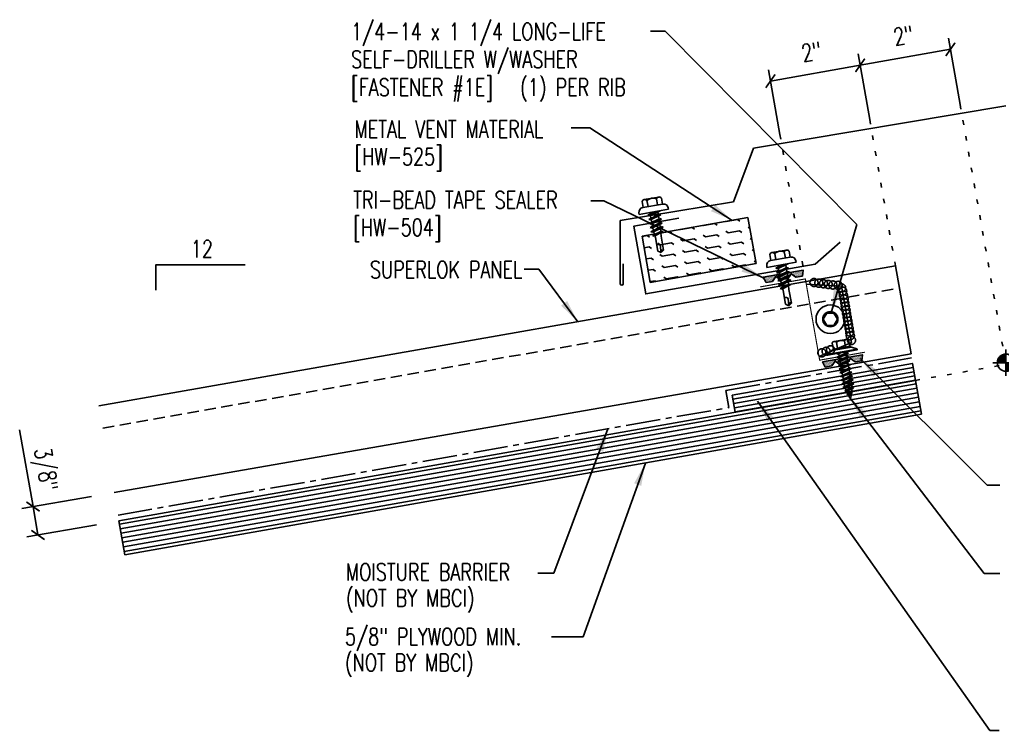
# Model space of a CAD drawing. Header units: inches. Extents: x -1.2 to 40.1, y 14.7 to 45.7.
# Drawn here: x -1.23 to 20.2, y 15.6 to 31.09 of the extents above; entities that cross this region are included whole.
import ezdxf
from ezdxf.enums import TextEntityAlignment as Align

# ---------------------------------------------------------------- set-up
doc = ezdxf.new("R2010")
doc.units = ezdxf.units.IN
doc.header["$MEASUREMENT"] = 0
for name, pattern in [('CENTER2', [1.125, 0.75, -0.125, 0.125, -0.125]), ('DASH2', [0.1875, 0.125, -0.0625]), ('DOT', [0.25, 0, -0.25])]:
    doc.linetypes.add(name, pattern=pattern)
for name, color, linetype in [('BARRIER', 253, 'CENTER2'), ('CLO', 3, 'Continuous'), ('DIM', 2, 'Continuous'), ('FASTENER', 9, 'Continuous'), ('MARK', 1, 'Continuous'), ('PANEL', 11, 'Continuous'), ('SEALANT', 253, 'CENTER2'), ('SECTION', 11, 'Continuous'), ('TAPE', 8, 'Continuous'), ('TEXT', 2, 'Continuous'), ('THERMAL', 251, 'Continuous'), ('TRIM', 6, 'Continuous'), ('wood', 3, 'Continuous')]:
    doc.layers.add(name, color=color, linetype=linetype)
doc.styles.add('TEXT', font='SIMPLEX', dxfattribs={"width": 0.75, "height": 6})
doc.styles.add('TEXT1', font='ROMANS.shx', dxfattribs={"width": 0.75, "height": 0.375})
doc.dimstyles.new('DETAIL$7', dxfattribs={"dimscale": 4, "dimtxt": 6, "dimasz": 0.125, "dimexe": 0.0625, "dimexo": 0.125, "dimgap": 0.0625, "dimtad": 1, "dimdec": 5, "dimzin": 3, "dimdsep": 46, "dimlunit": 4, "dimtxsty": 'TEXT', "dimblk": 'ARCHTICK', "dimcen": 0.0625, "dimclrd": 7, "dimclre": 7, "dimclrt": 2, "dimadec": 0, "dimazin": 0, "dimtfac": 0.666667, "dimtdec": 5, "dimtmove": 0, "dimatfit": 3, "dimfxl": 0, "dimfrac": 2, "dimtolj": 1, "dimtzin": 3, "dimarcsym": 0})

# ---------------------------------------------------------------- blocks, each defined once
blk = doc.blocks.new('*X4')
at = {"color": 0}
for p, q in [((-0.434, 0.135), (-0.434, 0.135)), ((-0.434, 0.123), (-0.434, 0.123)), ((-0.422, 0.141), (-0.422, 0.141)), ((-0.422, 0.129), (-0.422, 0.129)), ((-0.422, 0.117), (-0.422, 0.117)), ((-0.422, 0.105), (-0.422, 0.105)), ((-0.422, 0.094), (-0.422, 0.094)), ((-0.422, 0.082), (-0.422, 0.082)), ((-0.41, 0.135), (-0.41, 0.135)), ((-0.41, 0.123), (-0.41, 0.123)), ((-0.41, 0.111), (-0.41, 0.111)), ((-0.41, 0.1), (-0.41, 0.1)), ((-0.41, 0.088), (-0.41, 0.088)), ((-0.41, 0.076), (-0.41, 0.076)), ((-0.41, 0.064), (-0.41, 0.064)), ((-0.41, 0.053), (-0.41, 0.053)), ((-0.41, 0.041), (-0.41, 0.041)), ((-0.398, 0.141), (-0.398, 0.141)), ((-0.398, 0.129), (-0.398, 0.129)), ((-0.398, 0.117), (-0.398, 0.117)), ((-0.398, 0.105), (-0.398, 0.105)), ((-0.398, 0.094), (-0.398, 0.094)), ((-0.398, 0.082), (-0.398, 0.082)), ((-0.398, 0.07), (-0.398, 0.07)), ((-0.398, 0.059), (-0.398, 0.059)), ((-0.398, 0.047), (-0.398, 0.047)), ((-0.398, 0.035), (-0.398, 0.035)), ((-0.398, 0.023), (-0.398, 0.023)), ((-0.387, 0.135), (-0.387, 0.135)), ((-0.387, 0.123), (-0.387, 0.123)), ((-0.387, 0.111), (-0.387, 0.111)), ((-0.387, 0.1), (-0.387, 0.1)), ((-0.387, 0.088), (-0.387, 0.088)), ((-0.387, 0.076), (-0.387, 0.076)), ((-0.387, 0.064), (-0.387, 0.064)), ((-0.387, 0.053), (-0.387, 0.053)), ((-0.387, 0.041), (-0.387, 0.041)), ((-0.387, 0.029), (-0.387, 0.029)), ((-0.375, 0.141), (-0.375, 0.141)), ((-0.375, 0.129), (-0.375, 0.129)), ((-0.375, 0.117), (-0.375, 0.117)), ((-0.375, 0.105), (-0.375, 0.105)), ((-0.375, 0.094), (-0.375, 0.094)), ((-0.375, 0.082), (-0.375, 0.082)), ((-0.375, 0.07), (-0.375, 0.07)), ((-0.375, 0.059), (-0.375, 0.059)), ((-0.375, 0.047), (-0.375, 0.047)), ((-0.375, 0.035), (-0.375, 0.035)), ((-0.375, 0.023), (-0.375, 0.023)), ((-0.363, 0.135), (-0.363, 0.135)), ((-0.363, 0.123), (-0.363, 0.123)), ((-0.363, 0.111), (-0.363, 0.111)), ((-0.363, 0.1), (-0.363, 0.1)), ((-0.363, 0.088), (-0.363, 0.088)), ((-0.363, 0.076), (-0.363, 0.076)), ((-0.363, 0.064), (-0.363, 0.064)), ((-0.363, 0.053), (-0.363, 0.053)), ((-0.363, 0.041), (-0.363, 0.041)), ((-0.363, 0.029), (-0.363, 0.029)), ((-0.352, 0.141), (-0.352, 0.141)), ((-0.352, 0.129), (-0.352, 0.129)), ((-0.352, 0.117), (-0.352, 0.117)), ((-0.352, 0.105), (-0.352, 0.105)), ((-0.352, 0.094), (-0.352, 0.094)), ((-0.352, 0.082), (-0.352, 0.082)), ((-0.352, 0.07), (-0.352, 0.07)), ((-0.352, 0.059), (-0.352, 0.059)), ((-0.352, 0.047), (-0.352, 0.047)), ((-0.352, 0.035), (-0.352, 0.035)), ((-0.352, 0.023), (-0.352, 0.023)), ((-0.34, 0.135), (-0.34, 0.135)), ((-0.34, 0.123), (-0.34, 0.123)), ((-0.34, 0.111), (-0.34, 0.111)), ((-0.34, 0.1), (-0.34, 0.1)), ((-0.34, 0.088), (-0.34, 0.088)), ((-0.34, 0.076), (-0.34, 0.076)), ((-0.34, 0.064), (-0.34, 0.064)), ((-0.34, 0.053), (-0.34, 0.053)), ((-0.34, 0.041), (-0.34, 0.041)), ((-0.34, 0.029), (-0.34, 0.029)), ((-0.328, 0.141), (-0.328, 0.141)), ((-0.328, 0.129), (-0.328, 0.129)), ((-0.328, 0.117), (-0.328, 0.117)), ((-0.328, 0.105), (-0.328, 0.105)), ((-0.328, 0.094), (-0.328, 0.094)), ((-0.328, 0.082), (-0.328, 0.082)), ((-0.328, 0.07), (-0.328, 0.07)), ((-0.328, 0.059), (-0.328, 0.059)), ((-0.328, 0.047), (-0.328, 0.047)), ((-0.328, 0.035), (-0.328, 0.035)), ((-0.328, 0.023), (-0.328, 0.023)), ((-0.316, 0.135), (-0.316, 0.135)), ((-0.316, 0.123), (-0.316, 0.123)), ((-0.316, 0.111), (-0.316, 0.111)), ((-0.316, 0.1), (-0.316, 0.1)), ((-0.316, 0.088), (-0.316, 0.088)), ((-0.316, 0.076), (-0.316, 0.076)), ((-0.316, 0.064), (-0.316, 0.064)), ((-0.316, 0.053), (-0.316, 0.053)), ((-0.316, 0.041), (-0.316, 0.041)), ((-0.316, 0.029), (-0.316, 0.029)), ((-0.305, 0.141), (-0.305, 0.141)), ((-0.305, 0.129), (-0.305, 0.129)), ((-0.305, 0.117), (-0.305, 0.117)), ((-0.305, 0.105), (-0.305, 0.105)), ((-0.305, 0.094), (-0.305, 0.094)), ((-0.305, 0.082), (-0.305, 0.082)), ((-0.305, 0.07), (-0.305, 0.07)), ((-0.305, 0.059), (-0.305, 0.059)), ((-0.305, 0.047), (-0.305, 0.047)), ((-0.305, 0.035), (-0.305, 0.035)), ((-0.305, 0.023), (-0.305, 0.023)), ((-0.293, 0.135), (-0.293, 0.135)), ((-0.293, 0.123), (-0.293, 0.123)), ((-0.293, 0.111), (-0.293, 0.111)), ((-0.293, 0.1), (-0.293, 0.1)), ((-0.293, 0.088), (-0.293, 0.088)), ((-0.293, 0.076), (-0.293, 0.076)), ((-0.293, 0.064), (-0.293, 0.064)), ((-0.293, 0.053), (-0.293, 0.053)), ((-0.293, 0.041), (-0.293, 0.041)), ((-0.293, 0.029), (-0.293, 0.029)), ((-0.281, 0.141), (-0.281, 0.141)), ((-0.281, 0.129), (-0.281, 0.129)), ((-0.281, 0.117), (-0.281, 0.117)), ((-0.281, 0.105), (-0.281, 0.105)), ((-0.281, 0.094), (-0.281, 0.094)), ((-0.281, 0.082), (-0.281, 0.082)), ((-0.281, 0.07), (-0.281, 0.07)), ((-0.281, 0.059), (-0.281, 0.059)), ((-0.281, 0.047), (-0.281, 0.047)), ((-0.281, 0.035), (-0.281, 0.035)), ((-0.281, 0.023), (-0.281, 0.023)), ((-0.27, 0.135), (-0.27, 0.135)), ((-0.27, 0.123), (-0.27, 0.123)), ((-0.27, 0.111), (-0.27, 0.111)), ((-0.27, 0.1), (-0.27, 0.1)), ((-0.27, 0.088), (-0.27, 0.088)), ((-0.27, 0.076), (-0.27, 0.076)), ((-0.27, 0.064), (-0.27, 0.064)), ((-0.27, 0.053), (-0.27, 0.053)), ((-0.27, 0.041), (-0.27, 0.041)), ((-0.27, 0.029), (-0.27, 0.029)), ((-0.258, 0.141), (-0.258, 0.141)), ((-0.258, 0.129), (-0.258, 0.129)), ((-0.258, 0.117), (-0.258, 0.117)), ((-0.258, 0.105), (-0.258, 0.105)), ((-0.258, 0.094), (-0.258, 0.094)), ((-0.258, 0.082), (-0.258, 0.082)), ((-0.258, 0.07), (-0.258, 0.07)), ((-0.258, 0.059), (-0.258, 0.059)), ((-0.258, 0.047), (-0.258, 0.047)), ((-0.258, 0.035), (-0.258, 0.035)), ((-0.258, 0.023), (-0.258, 0.023)), ((-0.246, 0.135), (-0.246, 0.135)), ((-0.246, 0.123), (-0.246, 0.123)), ((-0.246, 0.111), (-0.246, 0.111)), ((-0.246, 0.1), (-0.246, 0.1)), ((-0.246, 0.088), (-0.246, 0.088)), ((-0.246, 0.076), (-0.246, 0.076)), ((-0.246, 0.064), (-0.246, 0.064)), ((-0.246, 0.053), (-0.246, 0.053)), ((-0.246, 0.041), (-0.246, 0.041)), ((-0.234, 0.141), (-0.234, 0.141)), ((-0.234, 0.129), (-0.234, 0.129)), ((-0.234, 0.117), (-0.234, 0.117)), ((-0.234, 0.105), (-0.234, 0.105)), ((-0.234, 0.094), (-0.234, 0.094)), ((-0.234, 0.082), (-0.234, 0.082)), ((-0.234, 0.07), (-0.234, 0.07)), ((-0.234, 0.059), (-0.234, 0.059)), ((-0.234, 0.047), (-0.234, 0.047)), ((-0.223, 0.135), (-0.223, 0.135)), ((-0.223, 0.123), (-0.223, 0.123)), ((-0.223, 0.111), (-0.223, 0.111)), ((-0.223, 0.1), (-0.223, 0.1)), ((-0.223, 0.088), (-0.223, 0.088)), ((-0.223, 0.076), (-0.223, 0.076)), ((-0.223, 0.064), (-0.223, 0.064)), ((-0.211, 0.141), (-0.211, 0.141)), ((-0.211, 0.129), (-0.211, 0.129)), ((-0.211, 0.117), (-0.211, 0.117)), ((-0.211, 0.105), (-0.211, 0.105)), ((-0.211, 0.094), (-0.211, 0.094)), ((-0.211, 0.082), (-0.211, 0.082)), ((-0.211, 0.07), (-0.211, 0.07)), ((-0.199, 0.135), (-0.199, 0.135)), ((-0.199, 0.123), (-0.199, 0.123)), ((-0.199, 0.111), (-0.199, 0.111)), ((-0.199, 0.1), (-0.199, 0.1)), ((-0.199, 0.088), (-0.199, 0.088)), ((-0.188, 0.141), (-0.188, 0.141)), ((-0.188, 0.129), (-0.188, 0.129)), ((-0.188, 0.117), (-0.188, 0.117)), ((-0.188, 0.105), (-0.188, 0.105)), ((-0.188, 0.094), (-0.188, 0.094)), ((-0.176, 0.135), (-0.176, 0.135)), ((-0.176, 0.123), (-0.176, 0.123)), ((-0.176, 0.111), (-0.176, 0.111)), ((-0.164, 0.141), (-0.164, 0.141)), ((-0.164, 0.129), (-0.164, 0.129)), ((-0.164, 0.117), (-0.164, 0.117)), ((-0.164, 0.105), (-0.164, 0.105)), ((-0.152, 0.135), (-0.152, 0.135)), ((-0.152, 0.123), (-0.152, 0.123)), ((-0.152, 0.111), (-0.152, 0.111)), ((-0.152, 0.1), (-0.152, 0.1)), ((-0.141, 0.141), (-0.141, 0.141)), ((-0.141, 0.129), (-0.141, 0.129)), ((-0.141, 0.117), (-0.141, 0.117)), ((-0.141, 0.105), (-0.141, 0.105)), ((-0.141, 0.094), (-0.141, 0.094)), ((-0.141, 0.082), (-0.141, 0.082)), ((-0.129, 0.135), (-0.129, 0.135)), ((-0.129, 0.123), (-0.129, 0.123)), ((-0.129, 0.111), (-0.129, 0.111)), ((-0.129, 0.1), (-0.129, 0.1)), ((-0.129, 0.088), (-0.129, 0.088)), ((-0.129, 0.076), (-0.129, 0.076)), ((-0.117, 0.141), (-0.117, 0.141)), ((-0.117, 0.129), (-0.117, 0.129)), ((-0.117, 0.117), (-0.117, 0.117)), ((-0.117, 0.105), (-0.117, 0.105)), ((-0.117, 0.094), (-0.117, 0.094)), ((-0.117, 0.082), (-0.117, 0.082)), ((-0.117, 0.07), (-0.117, 0.07)), ((-0.117, 0.059), (-0.117, 0.059)), ((-0.105, 0.135), (-0.105, 0.135)), ((-0.105, 0.123), (-0.105, 0.123)), ((-0.105, 0.111), (-0.105, 0.111)), ((-0.105, 0.1), (-0.105, 0.1)), ((-0.105, 0.088), (-0.105, 0.088)), ((-0.105, 0.076), (-0.105, 0.076)), ((-0.105, 0.064), (-0.105, 0.064)), ((-0.105, 0.053), (-0.105, 0.053)), ((-0.094, 0.141), (-0.094, 0.141)), ((-0.094, 0.129), (-0.094, 0.129)), ((-0.094, 0.117), (-0.094, 0.117)), ((-0.094, 0.105), (-0.094, 0.105)), ((-0.094, 0.094), (-0.094, 0.094)), ((-0.094, 0.082), (-0.094, 0.082)), ((-0.094, 0.07), (-0.094, 0.07)), ((-0.094, 0.059), (-0.094, 0.059)), ((-0.094, 0.047), (-0.094, 0.047)), ((-0.094, 0.035), (-0.094, 0.035)), ((-0.082, 0.135), (-0.082, 0.135)), ((-0.082, 0.123), (-0.082, 0.123)), ((-0.082, 0.111), (-0.082, 0.111)), ((-0.082, 0.1), (-0.082, 0.1)), ((-0.082, 0.088), (-0.082, 0.088)), ((-0.082, 0.076), (-0.082, 0.076)), ((-0.082, 0.064), (-0.082, 0.064)), ((-0.082, 0.053), (-0.082, 0.053)), ((-0.082, 0.041), (-0.082, 0.041)), ((-0.082, 0.029), (-0.082, 0.029)), ((-0.07, 0.141), (-0.07, 0.141)), ((-0.07, 0.129), (-0.07, 0.129)), ((-0.07, 0.117), (-0.07, 0.117)), ((-0.07, 0.105), (-0.07, 0.105)), ((-0.07, 0.094), (-0.07, 0.094)), ((-0.07, 0.082), (-0.07, 0.082)), ((-0.07, 0.07), (-0.07, 0.07)), ((-0.07, 0.059), (-0.07, 0.059)), ((-0.07, 0.047), (-0.07, 0.047)), ((-0.07, 0.035), (-0.07, 0.035)), ((-0.07, 0.023), (-0.07, 0.023)), ((-0.059, 0.135), (-0.059, 0.135)), ((-0.059, 0.123), (-0.059, 0.123)), ((-0.059, 0.111), (-0.059, 0.111)), ((-0.059, 0.1), (-0.059, 0.1)), ((-0.059, 0.088), (-0.059, 0.088)), ((-0.059, 0.076), (-0.059, 0.076)), ((-0.059, 0.064), (-0.059, 0.064)), ((-0.059, 0.053), (-0.059, 0.053)), ((-0.059, 0.041), (-0.059, 0.041)), ((-0.059, 0.029), (-0.059, 0.029)), ((-0.047, 0.141), (-0.047, 0.141)), ((-0.047, 0.129), (-0.047, 0.129)), ((-0.047, 0.117), (-0.047, 0.117)), ((-0.047, 0.105), (-0.047, 0.105)), ((-0.047, 0.094), (-0.047, 0.094)), ((-0.047, 0.082), (-0.047, 0.082)), ((-0.047, 0.07), (-0.047, 0.07)), ((-0.047, 0.059), (-0.047, 0.059)), ((-0.047, 0.047), (-0.047, 0.047)), ((-0.047, 0.035), (-0.047, 0.035)), ((-0.047, 0.023), (-0.047, 0.023)), ((-0.035, 0.135), (-0.035, 0.135)), ((-0.035, 0.123), (-0.035, 0.123)), ((-0.035, 0.111), (-0.035, 0.111)), ((-0.035, 0.1), (-0.035, 0.1)), ((-0.035, 0.088), (-0.035, 0.088)), ((-0.035, 0.076), (-0.035, 0.076)), ((-0.035, 0.064), (-0.035, 0.064)), ((-0.035, 0.053), (-0.035, 0.053)), ((-0.035, 0.041), (-0.035, 0.041)), ((-0.035, 0.029), (-0.035, 0.029)), ((-0.023, 0.141), (-0.023, 0.141)), ((-0.023, 0.129), (-0.023, 0.129)), ((-0.023, 0.117), (-0.023, 0.117)), ((-0.023, 0.105), (-0.023, 0.105)), ((-0.023, 0.094), (-0.023, 0.094)), ((-0.023, 0.082), (-0.023, 0.082)), ((-0.023, 0.07), (-0.023, 0.07)), ((-0.023, 0.059), (-0.023, 0.059)), ((-0.023, 0.047), (-0.023, 0.047)), ((-0.023, 0.035), (-0.023, 0.035)), ((-0.023, 0.023), (-0.023, 0.023)), ((-0.012, 0.135), (-0.012, 0.135)), ((-0.012, 0.123), (-0.012, 0.123)), ((-0.012, 0.111), (-0.012, 0.111)), ((-0.012, 0.1), (-0.012, 0.1)), ((-0.012, 0.088), (-0.012, 0.088)), ((-0.012, 0.076), (-0.012, 0.076)), ((-0.012, 0.064), (-0.012, 0.064)), ((-0.012, 0.053), (-0.012, 0.053)), ((-0.012, 0.041), (-0.012, 0.041)), ((-0.012, 0.029), (-0.012, 0.029)), ((0, 0.141), (0, 0.141)), ((0, 0.129), (0, 0.129)), ((0, 0.117), (0, 0.117)), ((0, 0.105), (0, 0.105)), ((0, 0.094), (0, 0.094)), ((0, 0.082), (0, 0.082)), ((0, 0.07), (0, 0.07)), ((0, 0.059), (0, 0.059)), ((0, 0.047), (0, 0.047)), ((0, 0.035), (0, 0.035)), ((0, 0.023), (0, 0.023)), ((0.012, 0.135), (0.012, 0.135)), ((0.012, 0.123), (0.012, 0.123)), ((0.012, 0.111), (0.012, 0.111)), ((0.012, 0.1), (0.012, 0.1)), ((0.012, 0.088), (0.012, 0.088)), ((0.012, 0.076), (0.012, 0.076)), ((0.012, 0.064), (0.012, 0.064)), ((0.012, 0.053), (0.012, 0.053)), ((0.012, 0.041), (0.012, 0.041)), ((0.012, 0.029), (0.012, 0.029)), ((0.023, 0.141), (0.023, 0.141)), ((0.023, 0.129), (0.023, 0.129)), ((0.023, 0.117), (0.023, 0.117)), ((0.023, 0.105), (0.023, 0.105)), ((0.023, 0.094), (0.023, 0.094)), ((0.023, 0.082), (0.023, 0.082)), ((0.023, 0.07), (0.023, 0.07)), ((0.023, 0.059), (0.023, 0.059)), ((0.023, 0.047), (0.023, 0.047)), ((0.023, 0.035), (0.023, 0.035)), ((0.023, 0.023), (0.023, 0.023)), ((0.035, 0.135), (0.035, 0.135)), ((0.035, 0.123), (0.035, 0.123)), ((0.035, 0.111), (0.035, 0.111)), ((0.035, 0.1), (0.035, 0.1)), ((0.035, 0.088), (0.035, 0.088)), ((0.035, 0.076), (0.035, 0.076)), ((0.035, 0.064), (0.035, 0.064)), ((0.035, 0.053), (0.035, 0.053)), ((0.035, 0.041), (0.035, 0.041)), ((0.035, 0.029), (0.035, 0.029)), ((0.047, 0.141), (0.047, 0.141)), ((0.047, 0.129), (0.047, 0.129)), ((0.047, 0.117), (0.047, 0.117)), ((0.047, 0.105), (0.047, 0.105)), ((0.047, 0.094), (0.047, 0.094)), ((0.047, 0.082), (0.047, 0.082)), ((0.047, 0.07), (0.047, 0.07)), ((0.047, 0.059), (0.047, 0.059)), ((0.047, 0.047), (0.047, 0.047)), ((0.047, 0.035), (0.047, 0.035)), ((0.047, 0.023), (0.047, 0.023)), ((0.059, 0.135), (0.059, 0.135)), ((0.059, 0.123), (0.059, 0.123)), ((0.059, 0.111), (0.059, 0.111)), ((0.059, 0.1), (0.059, 0.1)), ((0.059, 0.088), (0.059, 0.088)), ((0.059, 0.076), (0.059, 0.076)), ((0.059, 0.064), (0.059, 0.064)), ((0.059, 0.053), (0.059, 0.053)), ((0.059, 0.041), (0.059, 0.041)), ((0.059, 0.029), (0.059, 0.029)), ((0.07, 0.141), (0.07, 0.141)), ((0.07, 0.129), (0.07, 0.129)), ((0.07, 0.117), (0.07, 0.117)), ((0.07, 0.105), (0.07, 0.105)), ((0.07, 0.094), (0.07, 0.094)), ((0.07, 0.082), (0.07, 0.082)), ((0.07, 0.07), (0.07, 0.07)), ((0.07, 0.059), (0.07, 0.059)), ((0.07, 0.047), (0.07, 0.047)), ((0.07, 0.035), (0.07, 0.035)), ((0.07, 0.023), (0.07, 0.023)), ((0.082, 0.135), (0.082, 0.135)), ((0.082, 0.123), (0.082, 0.123)), ((0.082, 0.111), (0.082, 0.111)), ((0.082, 0.1), (0.082, 0.1)), ((0.082, 0.088), (0.082, 0.088)), ((0.082, 0.076), (0.082, 0.076)), ((0.082, 0.064), (0.082, 0.064)), ((0.082, 0.053), (0.082, 0.053)), ((0.082, 0.041), (0.082, 0.041)), ((0.082, 0.029), (0.082, 0.029)), ((0.094, 0.141), (0.094, 0.141)), ((0.094, 0.129), (0.094, 0.129)), ((0.094, 0.117), (0.094, 0.117)), ((0.094, 0.105), (0.094, 0.105)), ((0.094, 0.094), (0.094, 0.094)), ((0.094, 0.082), (0.094, 0.082)), ((0.094, 0.07), (0.094, 0.07)), ((0.094, 0.059), (0.094, 0.059)), ((0.094, 0.047), (0.094, 0.047)), ((0.094, 0.035), (0.094, 0.035)), ((0.105, 0.135), (0.105, 0.135)), ((0.105, 0.123), (0.105, 0.123)), ((0.105, 0.111), (0.105, 0.111)), ((0.105, 0.1), (0.105, 0.1)), ((0.105, 0.088), (0.105, 0.088)), ((0.105, 0.076), (0.105, 0.076)), ((0.105, 0.064), (0.105, 0.064)), ((0.105, 0.053), (0.105, 0.053)), ((0.117, 0.141), (0.117, 0.141)), ((0.117, 0.129), (0.117, 0.129)), ((0.117, 0.117), (0.117, 0.117)), ((0.117, 0.105), (0.117, 0.105)), ((0.117, 0.094), (0.117, 0.094)), ((0.117, 0.082), (0.117, 0.082)), ((0.117, 0.07), (0.117, 0.07)), ((0.117, 0.059), (0.117, 0.059)), ((0.129, 0.135), (0.129, 0.135)), ((0.129, 0.123), (0.129, 0.123)), ((0.129, 0.111), (0.129, 0.111)), ((0.129, 0.1), (0.129, 0.1)), ((0.129, 0.088), (0.129, 0.088)), ((0.129, 0.076), (0.129, 0.076)), ((0.141, 0.141), (0.141, 0.141)), ((0.141, 0.129), (0.141, 0.129)), ((0.141, 0.117), (0.141, 0.117)), ((0.141, 0.105), (0.141, 0.105)), ((0.141, 0.094), (0.141, 0.094)), ((0.141, 0.082), (0.141, 0.082)), ((0.152, 0.135), (0.152, 0.135)), ((0.152, 0.123), (0.152, 0.123)), ((0.152, 0.111), (0.152, 0.111)), ((0.152, 0.1), (0.152, 0.1)), ((0.164, 0.141), (0.164, 0.141)), ((0.164, 0.129), (0.164, 0.129)), ((0.164, 0.117), (0.164, 0.117)), ((0.164, 0.105), (0.164, 0.105)), ((0.176, 0.135), (0.176, 0.135)), ((0.176, 0.123), (0.176, 0.123)), ((0.176, 0.111), (0.176, 0.111)), ((0.188, 0.141), (0.188, 0.141)), ((0.188, 0.129), (0.188, 0.129)), ((0.188, 0.117), (0.188, 0.117)), ((0.188, 0.105), (0.188, 0.105)), ((0.188, 0.094), (0.188, 0.094)), ((0.199, 0.135), (0.199, 0.135)), ((0.199, 0.123), (0.199, 0.123)), ((0.199, 0.111), (0.199, 0.111)), ((0.199, 0.1), (0.199, 0.1)), ((0.199, 0.088), (0.199, 0.088)), ((0.211, 0.141), (0.211, 0.141)), ((0.211, 0.129), (0.211, 0.129)), ((0.211, 0.117), (0.211, 0.117)), ((0.211, 0.105), (0.211, 0.105)), ((0.211, 0.094), (0.211, 0.094)), ((0.211, 0.082), (0.211, 0.082)), ((0.211, 0.07), (0.211, 0.07)), ((0.223, 0.135), (0.223, 0.135)), ((0.223, 0.123), (0.223, 0.123)), ((0.223, 0.111), (0.223, 0.111)), ((0.223, 0.1), (0.223, 0.1)), ((0.223, 0.088), (0.223, 0.088)), ((0.223, 0.076), (0.223, 0.076)), ((0.223, 0.064), (0.223, 0.064)), ((0.234, 0.141), (0.234, 0.141)), ((0.234, 0.129), (0.234, 0.129)), ((0.234, 0.117), (0.234, 0.117)), ((0.234, 0.105), (0.234, 0.105)), ((0.234, 0.094), (0.234, 0.094)), ((0.234, 0.082), (0.234, 0.082)), ((0.234, 0.07), (0.234, 0.07)), ((0.234, 0.059), (0.234, 0.059)), ((0.234, 0.047), (0.234, 0.047)), ((0.246, 0.135), (0.246, 0.135)), ((0.246, 0.123), (0.246, 0.123)), ((0.246, 0.111), (0.246, 0.111)), ((0.246, 0.1), (0.246, 0.1)), ((0.246, 0.088), (0.246, 0.088)), ((0.246, 0.076), (0.246, 0.076)), ((0.246, 0.064), (0.246, 0.064)), ((0.246, 0.053), (0.246, 0.053)), ((0.246, 0.041), (0.246, 0.041)), ((0.258, 0.141), (0.258, 0.141)), ((0.258, 0.129), (0.258, 0.129)), ((0.258, 0.117), (0.258, 0.117)), ((0.258, 0.105), (0.258, 0.105)), ((0.258, 0.094), (0.258, 0.094)), ((0.258, 0.082), (0.258, 0.082)), ((0.258, 0.07), (0.258, 0.07)), ((0.258, 0.059), (0.258, 0.059)), ((0.258, 0.047), (0.258, 0.047)), ((0.258, 0.035), (0.258, 0.035)), ((0.258, 0.023), (0.258, 0.023)), ((0.27, 0.135), (0.27, 0.135)), ((0.27, 0.123), (0.27, 0.123)), ((0.27, 0.111), (0.27, 0.111)), ((0.27, 0.1), (0.27, 0.1)), ((0.27, 0.088), (0.27, 0.088)), ((0.27, 0.076), (0.27, 0.076)), ((0.27, 0.064), (0.27, 0.064)), ((0.27, 0.053), (0.27, 0.053)), ((0.27, 0.041), (0.27, 0.041)), ((0.27, 0.029), (0.27, 0.029)), ((0.281, 0.141), (0.281, 0.141)), ((0.281, 0.129), (0.281, 0.129)), ((0.281, 0.117), (0.281, 0.117)), ((0.281, 0.105), (0.281, 0.105)), ((0.281, 0.094), (0.281, 0.094)), ((0.281, 0.082), (0.281, 0.082)), ((0.281, 0.07), (0.281, 0.07)), ((0.281, 0.059), (0.281, 0.059)), ((0.281, 0.047), (0.281, 0.047)), ((0.281, 0.035), (0.281, 0.035)), ((0.281, 0.023), (0.281, 0.023)), ((0.293, 0.135), (0.293, 0.135)), ((0.293, 0.123), (0.293, 0.123)), ((0.293, 0.111), (0.293, 0.111)), ((0.293, 0.1), (0.293, 0.1)), ((0.293, 0.088), (0.293, 0.088)), ((0.293, 0.076), (0.293, 0.076)), ((0.293, 0.064), (0.293, 0.064)), ((0.293, 0.053), (0.293, 0.053)), ((0.293, 0.041), (0.293, 0.041)), ((0.293, 0.029), (0.293, 0.029)), ((0.305, 0.141), (0.305, 0.141)), ((0.305, 0.129), (0.305, 0.129)), ((0.305, 0.117), (0.305, 0.117)), ((0.305, 0.105), (0.305, 0.105)), ((0.305, 0.094), (0.305, 0.094)), ((0.305, 0.082), (0.305, 0.082)), ((0.305, 0.07), (0.305, 0.07)), ((0.305, 0.059), (0.305, 0.059)), ((0.305, 0.047), (0.305, 0.047)), ((0.305, 0.035), (0.305, 0.035)), ((0.305, 0.023), (0.305, 0.023)), ((0.316, 0.135), (0.316, 0.135)), ((0.316, 0.123), (0.316, 0.123)), ((0.316, 0.111), (0.316, 0.111)), ((0.316, 0.1), (0.316, 0.1)), ((0.316, 0.088), (0.316, 0.088)), ((0.316, 0.076), (0.316, 0.076)), ((0.316, 0.064), (0.316, 0.064)), ((0.316, 0.053), (0.316, 0.053)), ((0.316, 0.041), (0.316, 0.041)), ((0.316, 0.029), (0.316, 0.029)), ((0.328, 0.141), (0.328, 0.141)), ((0.328, 0.129), (0.328, 0.129)), ((0.328, 0.117), (0.328, 0.117)), ((0.328, 0.105), (0.328, 0.105)), ((0.328, 0.094), (0.328, 0.094)), ((0.328, 0.082), (0.328, 0.082)), ((0.328, 0.07), (0.328, 0.07)), ((0.328, 0.059), (0.328, 0.059)), ((0.328, 0.047), (0.328, 0.047)), ((0.328, 0.035), (0.328, 0.035)), ((0.328, 0.023), (0.328, 0.023)), ((0.34, 0.135), (0.34, 0.135)), ((0.34, 0.123), (0.34, 0.123)), ((0.34, 0.111), (0.34, 0.111)), ((0.34, 0.1), (0.34, 0.1)), ((0.34, 0.088), (0.34, 0.088)), ((0.34, 0.076), (0.34, 0.076)), ((0.34, 0.064), (0.34, 0.064)), ((0.34, 0.053), (0.34, 0.053)), ((0.34, 0.041), (0.34, 0.041)), ((0.34, 0.029), (0.34, 0.029)), ((0.352, 0.141), (0.352, 0.141)), ((0.352, 0.129), (0.352, 0.129)), ((0.352, 0.117), (0.352, 0.117)), ((0.352, 0.105), (0.352, 0.105)), ((0.352, 0.094), (0.352, 0.094)), ((0.352, 0.082), (0.352, 0.082)), ((0.352, 0.07), (0.352, 0.07)), ((0.352, 0.059), (0.352, 0.059)), ((0.352, 0.047), (0.352, 0.047)), ((0.352, 0.035), (0.352, 0.035)), ((0.352, 0.023), (0.352, 0.023)), ((0.363, 0.135), (0.363, 0.135)), ((0.363, 0.123), (0.363, 0.123)), ((0.363, 0.111), (0.363, 0.111)), ((0.363, 0.1), (0.363, 0.1)), ((0.363, 0.088), (0.363, 0.088)), ((0.363, 0.076), (0.363, 0.076)), ((0.363, 0.064), (0.363, 0.064)), ((0.363, 0.053), (0.363, 0.053)), ((0.363, 0.041), (0.363, 0.041)), ((0.363, 0.029), (0.363, 0.029)), ((0.375, 0.141), (0.375, 0.141)), ((0.375, 0.129), (0.375, 0.129)), ((0.375, 0.117), (0.375, 0.117)), ((0.375, 0.105), (0.375, 0.105)), ((0.375, 0.094), (0.375, 0.094)), ((0.375, 0.082), (0.375, 0.082)), ((0.375, 0.07), (0.375, 0.07)), ((0.375, 0.059), (0.375, 0.059)), ((0.375, 0.047), (0.375, 0.047)), ((0.375, 0.035), (0.375, 0.035)), ((0.375, 0.023), (0.375, 0.023)), ((0.387, 0.135), (0.387, 0.135)), ((0.387, 0.123), (0.387, 0.123)), ((0.387, 0.111), (0.387, 0.111)), ((0.387, 0.1), (0.387, 0.1)), ((0.387, 0.088), (0.387, 0.088)), ((0.387, 0.076), (0.387, 0.076)), ((0.387, 0.064), (0.387, 0.064)), ((0.387, 0.053), (0.387, 0.053)), ((0.387, 0.041), (0.387, 0.041)), ((0.387, 0.029), (0.387, 0.029)), ((0.398, 0.141), (0.398, 0.141)), ((0.398, 0.129), (0.398, 0.129)), ((0.398, 0.117), (0.398, 0.117)), ((0.398, 0.105), (0.398, 0.105)), ((0.398, 0.094), (0.398, 0.094)), ((0.398, 0.082), (0.398, 0.082)), ((0.398, 0.07), (0.398, 0.07)), ((0.398, 0.059), (0.398, 0.059)), ((0.398, 0.047), (0.398, 0.047)), ((0.398, 0.035), (0.398, 0.035)), ((0.398, 0.023), (0.398, 0.023)), ((0.41, 0.135), (0.41, 0.135)), ((0.41, 0.123), (0.41, 0.123)), ((0.41, 0.111), (0.41, 0.111)), ((0.41, 0.1), (0.41, 0.1)), ((0.41, 0.088), (0.41, 0.088)), ((0.41, 0.076), (0.41, 0.076)), ((0.41, 0.064), (0.41, 0.064)), ((0.41, 0.053), (0.41, 0.053)), ((0.41, 0.041), (0.41, 0.041)), ((0.422, 0.141), (0.422, 0.141)), ((0.422, 0.129), (0.422, 0.129)), ((0.422, 0.117), (0.422, 0.117)), ((0.422, 0.105), (0.422, 0.105)), ((0.422, 0.094), (0.422, 0.094)), ((0.422, 0.082), (0.422, 0.082)), ((0.434, 0.135), (0.434, 0.135)), ((0.434, 0.123), (0.434, 0.123))]:
    blk.add_line(p, q, dxfattribs=at)
blk = doc.blocks.new('MB_DBTAP')
at = {"layer": 'TAPE', "color": 9}
blk.add_lwpolyline([(-0.403, 0.018), (-0.442, 0.141), (0.442, 0.141), (0.403, 0.018), (0.26, 0.018), (0.17, 0.109), (0.079, 0.018), (0, 0.018), (-0.079, 0.018), (-0.17, 0.109), (-0.26, 0.018)], close=True, dxfattribs=at)
at = {"layer": 'TAPE', "color": 251}
blk.add_blockref('*X4', (0, 0), dxfattribs=at)
blk = doc.blocks.new('MB_DW4')
at = {"layer": 'FASTENER'}
for p, q in [((-0.217, 0.305), (-0.217, 0.171)), ((-0.163, 0.337), (0.159, 0.337)), ((-0.108, 0.305), (-0.108, 0.171)), ((0.105, 0.305), (0.105, 0.171)), ((0.214, 0.305), (0.214, 0.171)), ((-0.326, 0.071), (-0.326, 0.037)), ((-0.326, 0.037), (0.322, 0.037)), ((-0.226, 0.171), (0.214, 0.171)), ((-0.141, -0.014), (0.037, 0.037)), ((-0.105, -0.034), (0.137, 0.035)), ((-0.088, 0.037), (-0.088, 0.001)), ((-0.088, 0.037), (0.085, 0.037)), ((0.085, 0.037), (0.134, 0.037)), ((0.085, 0.02), (0.085, -0.041)), ((0.137, 0.035), (0.134, 0.037)), ((0.322, 0.071), (0.322, 0.037)), ((-0.105, -0.034), (-0.141, -0.014)), ((-0.141, -0.105), (0.102, -0.036)), ((-0.105, -0.125), (-0.141, -0.105)), ((-0.141, -0.196), (0.102, -0.127)), ((-0.105, -0.216), (-0.141, -0.196)), ((-0.105, -0.125), (0.137, -0.056)), ((-0.105, -0.216), (0.137, -0.147)), ((-0.088, -0.029), (-0.088, -0.09)), ((-0.088, -0.12), (-0.088, -0.181)), ((-0.084, -0.27), (-0.088, -0.211)), ((0.084, -0.223), (0.085, -0.211)), ((0.085, -0.071), (0.085, -0.131)), ((0.085, -0.162), (0.085, -0.211)), ((0.137, -0.056), (0.102, -0.036)), ((0.137, -0.147), (0.102, -0.127)), ((-0.141, -0.287), (0.102, -0.217)), ((-0.105, -0.307), (-0.141, -0.287)), ((-0.141, -0.378), (0.102, -0.308)), ((-0.105, -0.398), (-0.141, -0.378)), ((-0.122, -0.463), (0.089, -0.403)), ((-0.105, -0.307), (0.137, -0.238)), ((-0.105, -0.398), (0.137, -0.328)), ((-0.086, -0.483), (0.124, -0.423)), ((-0.078, -0.36), (-0.082, -0.3)), ((-0.071, -0.449), (-0.075, -0.389)), ((0.071, -0.408), (0.075, -0.346)), ((0.077, -0.315), (0.082, -0.253)), ((0.124, -0.423), (0.089, -0.403)), ((0.137, -0.238), (0.102, -0.217)), ((0.137, -0.328), (0.102, -0.308)), ((-0.086, -0.483), (-0.122, -0.463)), ((-0.066, -0.516), (-0.069, -0.478)), ((-0.066, -0.516), (-0.066, -0.82)), ((0.063, -0.515), (0.068, -0.439)), ((0.063, -0.516), (0.063, -0.82)), ((-0.002, -0.866), (-0.066, -0.82)), ((-0.003, -0.854), (0.009, -0.714)), ((-0.002, -0.866), (0.063, -0.82))]:
    blk.add_line(p, q, dxfattribs=at)
for centre, radius, start, end in [((-0.163, 0.274), 0.0628, 29.8754, 150.1246), ((-0.002, 0.141), 0.196, 56.9974, 123.0026), ((0.159, 0.274), 0.0628, 29.8754, 150.1246), ((-0.226, 0.071), 0.1, 90, 180), ((0.222, 0.071), 0.1, 0, 90), ((0.073, -0.516), 0.01, 175.9484, 180), ((-0.036, -0.723), 0.0461, 11.1445, 130.906), ((0.039, -0.855), 0.0422, 55.4585, 194.8454)]:
    blk.add_arc(centre, radius, start, end, dxfattribs=at)
blk = doc.blocks.new('MB_516W')
blk.add_lwpolyline([(-0.078, 0.135), (-0.156, 0), (-0.078, -0.135), (0.078, -0.135), (0.156, 0), (0.078, 0.135)], close=True)
for radius in [0.312, 0.166]:
    blk.add_circle((0, 0), radius)
blk = doc.blocks.new('A$C23AA14D5')
at = {"layer": 'CLO', "const_width": 0.0239}
blk.add_lwpolyline([(2.284, 0.187), (1.299, 0.014), (0.987, 1.785), (0.002, 1.611)], dxfattribs=at)
at = {"layer": 'CLO'}
blk.add_lwpolyline([(1.285, 0.094), (1.993, 0.397), (1.776, 1.628), (1.007, 1.67)], dxfattribs=at)
blk = doc.blocks.new('slopl1')
at = {"layer": 'MARK', "color": 6}
blk.add_lwpolyline([(0, 0), (0, 0.1368), (0.4871, 0.1368)], dxfattribs=at)
at = {"layer": 'MARK', "color": 2, "style": 'TEXT1', "width": 0.75}
blk.add_text('12', height=0.09375, dxfattribs=at).set_placement((0.1909, 0.1779))
blk.add_attdef('SLOPL1', text='', height=0.0938, dxfattribs=at).set_placement((-0.0549, 0.0243), align=Align.RIGHT)
blk = doc.blocks.new('st10')
at = {"layer": 'FASTENER'}
for p, q in [((-0.181, 0.276), (-0.181, 0.137)), ((-0.135, 0.302), (0.135, 0.302)), ((-0.089, 0.276), (-0.089, 0.137)), ((0.089, 0.276), (0.089, 0.137)), ((0.181, 0.276), (0.181, 0.137)), ((-0.217, 0.114), (-0.326, 0.059)), ((-0.326, 0.059), (-0.326, 0.049)), ((-0.326, 0.049), (0.326, 0.049)), ((-0.217, 0.114), (0.217, 0.114)), ((-0.193, 0.137), (0.193, 0.137)), ((-0.193, 0.119), (0.193, 0.119)), ((-0.181, 0.137), (0.181, 0.137)), ((-0.129, 0.035), (-0.124, 0.037)), ((-0.096, 0.017), (-0.129, 0.035)), ((-0.129, -0.049), (0.096, 0.015)), ((-0.124, 0.037), (-0.08, 0.037)), ((-0.096, 0.017), (-0.025, 0.037)), ((-0.08, 0.037), (0.08, 0.037)), ((-0.08, 0.021), (-0.08, -0.035)), ((0.08, 0.037), (0.08, 0.011)), ((0.129, -0.003), (0.096, 0.015)), ((0.217, 0.114), (0.326, 0.059)), ((0.326, 0.059), (0.326, 0.049)), ((-0.096, -0.068), (-0.129, -0.049)), ((-0.129, -0.134), (0.096, -0.069)), ((-0.096, -0.152), (-0.129, -0.134)), ((-0.129, -0.218), (0.096, -0.154)), ((-0.096, -0.068), (0.129, -0.004)), ((-0.096, -0.152), (0.129, -0.088)), ((-0.096, -0.237), (0.129, -0.172)), ((-0.08, -0.063), (-0.08, -0.12)), ((-0.08, -0.148), (-0.08, -0.204)), ((0.08, -0.016), (0.08, -0.074)), ((0.08, -0.102), (0.08, -0.158)), ((0.08, -0.186), (0.08, -0.243)), ((0.129, -0.088), (0.096, -0.069)), ((0.129, -0.172), (0.096, -0.154)), ((-0.096, -0.237), (-0.129, -0.218)), ((-0.129, -0.303), (0.096, -0.238)), ((-0.096, -0.321), (-0.129, -0.303)), ((-0.129, -0.387), (0.096, -0.323)), ((-0.096, -0.406), (-0.129, -0.387)), ((-0.129, -0.471), (0.096, -0.407)), ((-0.096, -0.321), (0.129, -0.257)), ((-0.096, -0.406), (0.129, -0.341)), ((-0.096, -0.49), (0.129, -0.426)), ((-0.08, -0.232), (-0.08, -0.288)), ((-0.08, -0.317), (-0.08, -0.373)), ((-0.08, -0.401), (-0.08, -0.457)), ((0.08, -0.27), (0.08, -0.327)), ((0.08, -0.355), (0.08, -0.412)), ((0.129, -0.257), (0.096, -0.238)), ((0.129, -0.341), (0.096, -0.323)), ((0.129, -0.426), (0.096, -0.407)), ((-0.096, -0.49), (-0.129, -0.471)), ((-0.129, -0.556), (0.096, -0.491)), ((-0.096, -0.575), (-0.129, -0.556)), ((-0.129, -0.64), (0.096, -0.576)), ((-0.096, -0.659), (-0.129, -0.64)), ((-0.096, -0.575), (0.129, -0.51)), ((-0.096, -0.659), (0.129, -0.595)), ((-0.08, -0.485), (-0.08, -0.542)), ((-0.08, -0.57), (-0.08, -0.626)), ((0.08, -0.44), (0.08, -0.496)), ((0.08, -0.524), (0.08, -0.58)), ((0.129, -0.51), (0.096, -0.491)), ((0.129, -0.595), (0.096, -0.576)), ((-0.121, -0.722), (0.092, -0.662)), ((-0.088, -0.741), (-0.121, -0.722)), ((-0.095, -0.799), (0.071, -0.752)), ((-0.061, -0.818), (-0.095, -0.799)), ((-0.088, -0.741), (0.125, -0.68)), ((-0.063, -0.877), (0.034, -0.847)), ((-0.061, -0.818), (0.104, -0.771)), ((0.068, -0.866), (0.034, -0.847)), ((0.104, -0.771), (0.071, -0.752)), ((0.125, -0.68), (0.092, -0.662)), ((-0.029, -0.895), (-0.063, -0.877)), ((-0.029, -0.895), (0.068, -0.866))]:
    blk.add_line(p, q, dxfattribs=at)
blk.add_lwpolyline([(-0.331, 0.037), (-0.331, 0.049), (0.331, 0.049), (0.331, 0.037)], close=True, dxfattribs=at)
for centre, radius, start, end in [((-0.135, 0.25), 0.0527, 29.8754, 150.1246), ((0, 0.138), 0.164, 56.9974, 123.0026), ((0.135, 0.25), 0.0527, 29.8754, 150.1246), ((-0.193, 0.128), 0.00894, 90, 270), ((0.193, 0.128), 0.00894, 270, 90), ((-0.676, -0.642), 0.757, 358.2537, 2.5109), ((0.676, -0.642), 0.757, 180.9696, 185.1765), ((0.676, -0.642), 0.757, 187.255, 191.3837), ((0.676, -0.642), 0.757, 193.4363, 197.6723), ((-0.676, -0.642), 0.757, 343.5473, 349.3968), ((-0.676, -0.642), 0.757, 351.6648, 356.0901), ((0.676, -0.642), 0.757, 199.1495, 206.7351), ((-0.676, -0.642), 0.757, 333.2649, 342.2085)]:
    blk.add_arc(centre, radius, start, end, dxfattribs=at)
blk = doc.blocks.new('wp')
at = {"layer": 'SECTION'}
for p, q in [((0, -0.0958), (0, 0.0958)), ((-0.0958, 0), (0.0958, 0))]:
    blk.add_line(p, q, dxfattribs=at)
at = {"layer": 'SECTION', "const_width": 0.0625}
for points in [[(0, 0.0312, 0.414214), (-0.0312, 0, 1)], [(0, -0.0312, 0.414214), (0.0312, 0, 1)]]:
    blk.add_lwpolyline(points, format="xyb", dxfattribs=at)
at = {"layer": 'SECTION'}
blk.add_circle((0, 0), 0.0625, dxfattribs=at)
blk = doc.blocks.new('_ArchTick')
at = {"color": 0, "linetype": 'ByBlock', "const_width": 0.15}
blk.add_lwpolyline([(-0.5, -0.5), (0.5, 0.5)], dxfattribs=at)
blk = doc.blocks.new('dsc-HW-504')
at = {"layer": 'TEXT', "style": 'TEXT1', "width": 0.75}
for s, p in [('TRI-BEAD TAPE SEALER', (0, 0)), ('[HW-504]', (0, -0.6))]:
    blk.add_text(s, height=0.375, dxfattribs=at).set_placement(p)
at = {"layer": 'TEXT', "style": 'TEXT1', "flags": 1}
for tag, p in [('COLOR', (0, -1.2)), ('CALC', (0, -1.2)), ('OPT1', (0, -1.2)), ('OPT2', (0, -1.2)), ('OPT3', (0, -1.2)), ('GAGE', (0, -1.2)), ('SHPLN', (0, -1.2)), ('PART', (0, -1.2)), ('DESCRIPTION', (0, -1.2)), ('MULTIPLE', (0, -1.2)), ('SPARE1', (0, -1.8)), ('SPARE2', (0, -1.8)), ('SPARE3', (0, -1.8)), ('SPARE4', (0, -1.8)), ('SPARE5', (0, -1.8)), ('SPARE6', (0, -1.8)), ('SPARE7', (0, -1.8)), ('SPARE8', (0, -1.8)), ('SPARE9', (0, -1.8)), ('SPARE10', (0, -1.8))]:
    blk.add_attdef(tag, p, '', height=0.375, dxfattribs=at)
blk = doc.blocks.new('*X18')
at = {"color": 0}
for p, q in [((1.456, 1.206), (1.5, 1.25)), ((1.5, 1.25), (1.75, 1.25)), ((1.75, 1.25), (1.755, 1.255)), ((1.956, 1.206), (2, 1.25)), ((2, 1.25), (2.25, 1.25)), ((2.25, 1.25), (2.255, 1.255)), ((2.456, 1.206), (2.5, 1.25)), ((2.5, 1.25), (2.75, 1.25)), ((2.75, 1.25), (2.755, 1.255)), ((2.956, 1.206), (3, 1.25)), ((3, 1.25), (3.25, 1.25)), ((3.25, 1.25), (3.255, 1.255)), ((3.456, 1.206), (3.5, 1.25)), ((3.5, 1.25), (3.611, 1.25)), ((1.264, 1.014), (1.294, 1.044)), ((1.456, 0.956), (1.5, 1)), ((1.5, 1), (1.75, 1)), ((1.75, 1), (1.794, 1.044)), ((1.956, 0.956), (2, 1)), ((2, 1), (2.25, 1)), ((2.25, 1), (2.294, 1.044)), ((2.456, 0.956), (2.5, 1)), ((2.5, 1), (2.75, 1)), ((2.75, 1), (2.794, 1.044)), ((2.956, 0.956), (3, 1)), ((3, 1), (3.25, 1)), ((3.25, 1), (3.294, 1.044)), ((3.456, 0.956), (3.5, 1)), ((3.5, 1), (3.611, 1)), ((1.264, 0.764), (1.294, 0.794)), ((1.456, 0.706), (1.5, 0.75)), ((1.5, 0.75), (1.75, 0.75)), ((1.75, 0.75), (1.794, 0.794)), ((1.956, 0.706), (2, 0.75)), ((2, 0.75), (2.25, 0.75)), ((2.25, 0.75), (2.294, 0.794)), ((2.456, 0.706), (2.5, 0.75)), ((2.5, 0.75), (2.75, 0.75)), ((2.75, 0.75), (2.794, 0.794)), ((2.956, 0.706), (3, 0.75)), ((3, 0.75), (3.25, 0.75)), ((3.25, 0.75), (3.294, 0.794)), ((3.456, 0.706), (3.5, 0.75)), ((3.5, 0.75), (3.611, 0.75)), ((1.264, 0.514), (1.294, 0.544)), ((1.456, 0.456), (1.5, 0.5)), ((1.5, 0.5), (1.75, 0.5)), ((1.75, 0.5), (1.794, 0.544)), ((1.956, 0.456), (2, 0.5)), ((2, 0.5), (2.25, 0.5)), ((2.25, 0.5), (2.294, 0.544)), ((2.456, 0.456), (2.5, 0.5)), ((2.5, 0.5), (2.75, 0.5)), ((2.75, 0.5), (2.794, 0.544)), ((2.956, 0.456), (3, 0.5)), ((3, 0.5), (3.25, 0.5)), ((3.25, 0.5), (3.294, 0.544)), ((3.456, 0.456), (3.5, 0.5)), ((3.5, 0.5), (3.611, 0.5)), ((1.264, 0.264), (1.294, 0.294)), ((1.482, 0.232), (1.5, 0.25)), ((1.5, 0.25), (1.75, 0.25)), ((1.75, 0.25), (1.794, 0.294)), ((1.982, 0.232), (2, 0.25)), ((2, 0.25), (2.25, 0.25)), ((2.25, 0.25), (2.294, 0.294)), ((2.482, 0.232), (2.5, 0.25)), ((2.5, 0.25), (2.75, 0.25)), ((2.75, 0.25), (2.794, 0.294)), ((2.982, 0.232), (3, 0.25)), ((3, 0.25), (3.25, 0.25)), ((3.25, 0.25), (3.294, 0.294)), ((3.482, 0.232), (3.5, 0.25)), ((3.5, 0.25), (3.611, 0.25))]:
    blk.add_line(p, q, dxfattribs=at)
blk = doc.blocks.new('dsc-HW-525')
at = {"layer": 'TEXT', "style": 'TEXT1', "width": 0.75}
for s, p in [('METAL VENT MATERIAL', (0, 0)), ('[HW-525]', (0, -0.6))]:
    blk.add_text(s, height=0.375, dxfattribs=at).set_placement(p)
at = {"layer": 'TEXT', "style": 'TEXT1', "flags": 1}
for tag, p in [('COLOR', (0, -1.2)), ('CALC', (0, -1.2)), ('OPT1', (0, -1.2)), ('OPT2', (0, -1.2)), ('OPT3', (0, -1.2)), ('GAGE', (0, -1.2)), ('SHPLN', (0, -1.2)), ('PART', (0, -1.2)), ('DESCRIPTION', (0, -1.2)), ('MULTIPLE', (0, -1.2)), ('SPARE1', (0, -1.8)), ('SPARE2', (0, -1.8)), ('SPARE3', (0, -1.8)), ('SPARE4', (0, -1.8)), ('SPARE5', (0, -1.8)), ('SPARE6', (0, -1.8)), ('SPARE7', (0, -1.8)), ('SPARE8', (0, -1.8)), ('SPARE9', (0, -1.8)), ('SPARE10', (0, -1.8))]:
    blk.add_attdef(tag, p, '', height=0.375, dxfattribs=at)
blk = doc.blocks.new('FD-F1E')
at = {"layer": 'TEXT', "style": 'TEXT1', "width": 0.75}
for s, p in [('1/4-14 x 1 1/4 LONG-LIFE', (0.0047, -0.0408)), ('SELF-DRILLER W/WASHER', (0.0047, -0.1926)), ('[FASTENER #1E]', (0.0047, -0.3444))]:
    blk.add_text(s, height=0.09375, dxfattribs=at).set_placement(p)
blk.add_attdef('(QUANTITY)', (0.9263, -0.3444), '', height=0.0938, dxfattribs=at)

msp = doc.modelspace()

# ---------------------------------------------------------------- hatches: boundary and pattern name
at = {"layer": 'wood'}
h = msp.add_hatch(dxfattribs=at)
h.set_pattern_fill('LINE', color=9, scale=0.75, angle=350, style=0)
h.set_pattern_definition([(190, (46.19783, -1.45488), (-0.01627952, 0.09232573), [])])
h.paths.add_polyline_path([(14.375, 22.536), (14.31, 22.906), (18.24, 23.599), (18.305, 23.229)])

# ---------------------------------------------------------------- linework, layer by layer
msp.add_line((12.85, 30.844), (12.53, 30.844))
at = {"color": 7}
for p, q in [((-0.938, 20.478), (-1.229, 22.154)), ((0.335, 20.699), (-1.184, 20.435)), ((-0.83, 19.859), (-0.938, 20.478)), ((0.443, 20.081), (-1.076, 19.817))]:
    msp.add_line(p, q, dxfattribs=at)
at = {"layer": 'BARRIER'}
for p, q in [((14.172, 23.007), (18.219, 23.721)), ((14.172, 23.007), (14.238, 22.638)), ((0.918, 20.29), (14.238, 22.638))]:
    msp.add_line(p, q, dxfattribs=at)
at = {"layer": 'DIM', "color": 7}
for p, q in [((19.28, 29.243), (19.025, 30.692)), ((17.099, 30.098), (19.068, 30.446)), ((17.308, 28.914), (17.055, 30.345)), ((17.308, 28.914), (17.055, 30.345)), ((15.143, 29.754), (17.099, 30.098)), ((15.349, 28.587), (15.1, 30))]:
    msp.add_line(p, q, dxfattribs=at)
at = {"layer": 'DIM', "linetype": 'DOT'}
for p, q in [((19.28, 29.243), (20.279, 23.577)), ((17.308, 28.914), (17.868, 25.726)), ((15.349, 28.587), (15.855, 25.718)), ((18.305, 23.229), (20.279, 23.577))]:
    msp.add_line(p, q, dxfattribs=at)
at = {"layer": 'PANEL'}
for p, q in [((17.87, 25.726), (0.498, 22.672)), ((18.208, 23.808), (17.87, 25.726)), ((0.831, 20.785), (18.208, 23.808))]:
    msp.add_line(p, q, dxfattribs=at)
at = {"layer": 'PANEL', "color": 8, "linetype": 'DASH2', "ltscale": 2}
msp.add_line((0.583, 22.188), (17.955, 25.242), dxfattribs=at)
at = {"layer": 'SEALANT'}
for centre in [(16.093, 25.363), (16.197, 25.349), (16.299, 25.336), (16.403, 25.321), (16.505, 25.308), (16.62, 25.301), (16.695, 25.245), (16.718, 25.174), (16.735, 25.084), (16.749, 25.004), (16.762, 24.924), (16.776, 24.844), (16.79, 24.763), (16.803, 24.683), (16.817, 24.603), (16.83, 24.523), (16.844, 24.443), (16.858, 24.363), (16.871, 24.282), (16.885, 24.202), (16.911, 24.101), (16.265, 23.829), (16.357, 23.863), (16.454, 23.897)]:
    msp.add_circle(centre, 0.0882, dxfattribs=at)
at = {"layer": 'THERMAL'}
for p, q in [((14.653, 26.781), (12.342, 26.373)), ((14.831, 25.774), (14.653, 26.781)), ((12.342, 26.373), (12.519, 25.366)), ((12.519, 25.366), (14.831, 25.774))]:
    msp.add_line(p, q, dxfattribs=at)
at = {"layer": 'TRIM'}
for p, q in [((20.277, 29.211), (14.773, 28.294)), ((14.773, 28.294), (14.334, 27.123)), ((14.334, 27.123), (11.868, 26.712)), ((11.868, 26.712), (11.868, 25.337)), ((11.931, 25.337), (11.931, 25.77))]:
    msp.add_line(p, q, dxfattribs=at)
msp.add_lwpolyline([(16.666, 26.242), (16.116, 25.764), (12.423, 25.113), (12.162, 26.59), (13.147, 26.764)], dxfattribs=at)
msp.add_arc((11.9, 25.337), 0.0312, 180, 0, dxfattribs=at)
at = {"layer": 'wood', "color": 3, "linetype": 'CONTINUOUS'}
for p, q in [((18.305, 23.229), (0.935, 20.166)), ((18.305, 23.229), (18.371, 22.86)), ((18.436, 22.491), (18.371, 22.86)), ((18.436, 22.491), (1.066, 19.428)), ((0.935, 20.166), (1.001, 19.797)), ((1.066, 19.428), (1.001, 19.797))]:
    msp.add_line(p, q, dxfattribs=at)
at = {"layer": 'wood', "color": 9, "linetype": 'CONTINUOUS'}
for p, q in [((18.318, 23.155), (0.948, 20.093)), ((18.336, 23.057), (0.966, 19.994)), ((18.353, 22.958), (0.983, 19.896)), ((18.371, 22.86), (1.001, 19.797)), ((18.388, 22.761), (1.018, 19.699)), ((18.405, 22.663), (1.035, 19.6)), ((18.423, 22.565), (1.053, 19.502))]:
    msp.add_line(p, q, dxfattribs=at)
at = {"layer": 'wood'}
msp.add_lwpolyline([(14.375, 22.536), (14.31, 22.906), (18.24, 23.599), (18.305, 23.229)], dxfattribs=at)

# ---------------------------------------------------------------- block references
at = {"color": 7, "xscale": 0.25, "yscale": 0.25, "zscale": 0.25}
for p, rotation in [((-0.938, 20.478), 99.86716301145428), ((-0.83, 19.859), 279.8671630114543)]:
    msp.add_blockref('_ArchTick', p, dxfattribs=dict(at, rotation=rotation))
at = {"layer": 'CLO'}
msp.add_blockref('A$C23AA14D5', (14.917, 23.656), dxfattribs=at)
at = {"layer": 'DIM', "color": 7, "yscale": 0.25, "zscale": 0.25}
for p, xscale, rotation in [((19.068, 30.446), 0.2499999999999999, 10), ((17.099, 30.098), 0.25, 190), ((17.099, 30.098), 0.25, 10), ((15.143, 29.754), 0.25, 190)]:
    msp.add_blockref('_ArchTick', p, dxfattribs=dict(at, xscale=xscale, rotation=rotation))
at = {"layer": 'FASTENER', "rotation": 10}
for name, p in [('MB_DW4', (12.609, 26.867)), ('MB_DW4', (15.395, 25.711)), ('st10', (16.717, 23.803))]:
    msp.add_blockref(name, p, dxfattribs=at)
at = {"layer": 'FASTENER'}
msp.add_blockref('MB_516W', (16.449, 24.563), dxfattribs=at)
at = {"layer": 'MARK', "xscale": 4, "yscale": 4, "zscale": 4}
msp.add_blockref('slopl1', (1.74, 25.198), dxfattribs=at)
at = {"layer": 'TAPE', "rotation": 9.999999999999899}
for p in [(15.446, 25.415), (16.739, 23.571)]:
    msp.add_blockref('MB_DBTAP', p, dxfattribs=at)
at = {"layer": 'TEXT', "xscale": 4, "yscale": 4, "zscale": 4}
msp.add_blockref('FD-F1E', (5.979, 30.81), dxfattribs=at).add_auto_attribs({'(QUANTITY)': '(1) PER RIB'})
at = {"layer": 'TEXT'}
for name, p in [('dsc-HW-525', (6.072, 28.518)), ('dsc-HW-504', (6.043, 26.976))]:
    msp.add_blockref(name, p, dxfattribs=at)
at = {"layer": 'TEXT', "xscale": 3, "yscale": 3, "zscale": 3}
for p in [(20.277, 23.615), (20.279, 23.615)]:
    msp.add_blockref('wp', p, dxfattribs=at)
at = {"layer": 'THERMAL', "extrusion": (0, 0, -1), "zscale": -1, "rotation": 350.0000000000001}
msp.add_blockref('*X18', (-16.116, 25.764), dxfattribs=at)

# ---------------------------------------------------------------- texts
at = {"color": 2, "insert": (-0.712, 21.282), "char_height": 0.375, "attachment_point": 5, "rotation": 279.8672, "style": 'TEXT1'}
msp.add_mtext('\\A1;3/8"', dxfattribs=at)
at = {"layer": 'DIM', "color": 2, "char_height": 0.375, "attachment_point": 5, "rotation": 10, "style": 'TEXT1'}
for insert in [(18.043, 30.747), (16.039, 30.392)]:
    msp.add_mtext('\\A1;2"', dxfattribs=dict(at, insert=insert))
at = {"layer": 'TEXT', "style": 'TEXT1', "width": 0.75}
msp.add_text('SUPERLOK PANEL', height=0.375, dxfattribs=at).set_placement((9.736, 25.456), align=Align.RIGHT)
for s, p in [('MOISTURE BARRIER', (5.886, 18.864)), ('(NOT BY MBCI)', (5.886, 18.297)), ('5/8" PLYWOOD MIN.', (5.864, 17.456)), ('(NOT BY MBCI)', (5.864, 16.89))]:
    msp.add_text(s, height=0.375, dxfattribs=at).set_placement(p)

# ---------------------------------------------------------------- leaders
for points in [[(16.464, 24.699), (17.024, 26.627), (12.85, 30.844)], [(14.311, 26.715), (11.207, 28.731), (10.799, 28.731)], [(14.997, 25.456), (11.51, 27.144), (11.223, 27.144)], [(10.942, 24.508), (10.091, 25.654), (9.776, 25.654)], [(17.094, 23.717), (19.871, 20.942), (20.146, 20.942)], [(14.861, 22.779), (19.928, 15.6), (20.133, 15.6)], [(16.863, 22.872), (19.807, 19.02), (20.146, 19.02)], [(11.596, 22.172), (10.416, 19.029), (10.072, 19.029)], [(12.416, 21.428), (11.058, 17.636), (10.369, 17.636)]]:
    msp.add_leader(points, dimstyle='DETAIL$7')

doc.saveas('drawing.dxf')
